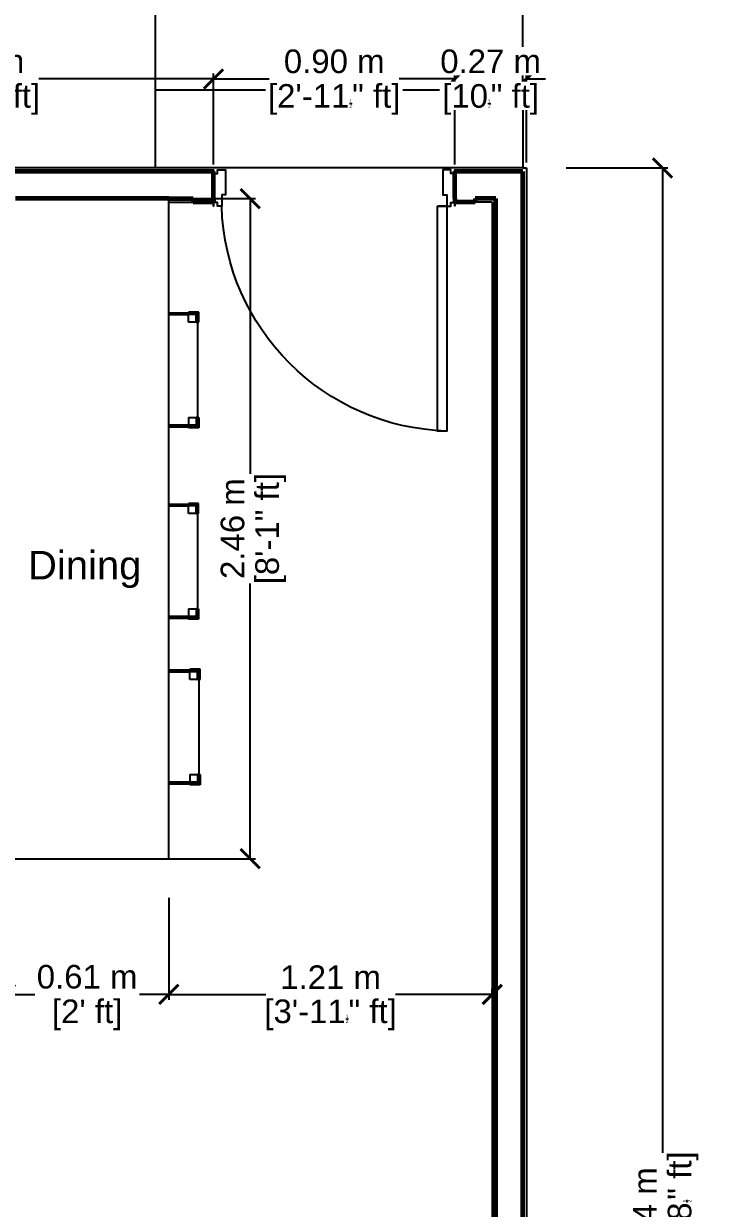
# Model space of a CAD drawing. Header units: metres. Extents: x 12.2 to 77.2, y 18.8 to 35.5.
# Drawn here: x 37.772 to 40.363, y 25.519 to 29.94 of the extents above; entities that cross this region are included whole.
import ezdxf

# ---------------------------------------------------------------- set-up
doc = ezdxf.new("R2010")
doc.units = ezdxf.units.M
doc.layers.get('Defpoints').update_dxf_attribs({"lineweight": 0})
doc.layers.add('0inne_gulv', color=7, linetype='Continuous', lineweight=13)
doc.layers.add('A-WALL', color=250, linetype='Continuous', lineweight=60)
doc.styles.get("Standard").update_dxf_attribs({"font": 'arial.ttf'})
doc.styles.add('TEXTS', font='swissl.ttf')
doc.dimstyles.new('Copy of DIMTEXT', dxfattribs={"dimscale": 0.3, "dimtxt": 0.22, "dimasz": 0.18, "dimexe": 0.05, "dimexo": 0.05, "dimgap": 0.05, "dimtad": 0, "dimzin": 1, "dimdsep": 46, "dimtxsty": 'TEXTS', "dimblk": 'ARCHTICK', "dimcen": 0.1, "dimclrd": 256, "dimclre": 6, "dimclrt": 7, "dimadec": 0, "dimazin": 0, "dimtfac": 0.15, "dimtix": 1, "dimtofl": 0, "dimtmove": 1, "dimatfit": 3, "dimldrblk": 'OPEN', "dimfxl": 1, "dimtolj": 1, "dimtzin": 0, "dimarcsym": 0})

# ---------------------------------------------------------------- blocks, each defined once
blk = doc.blocks.new('*U21')
blk.add_lwpolyline([(33.6, 1124.4, -0.396717), (966.4, 192)], format="xyb")
for points in [[(72, 192), (33.6, 192), (33.6, 1124.4), (72, 1124.4)], [(33.6, 192), (16.8, 192), (16.8, 192), (16.8, 192), (16.8, 192), (16.8, 177), (0, 177), (0, 190.9), (0, 40.9), (0, 55.9), (16.8, 55.9), (16.8, 40.9), (33.6, 40.9), (33.6, 40.9), (50, 40.9), (50, 144), (33.6, 144)], [(1000, 177), (1000, 192), (1000, 192), (1000, 40.9), (1000, 55.9), (983.2, 55.9), (983.2, 40.9), (966.4, 40.9), (966.4, 40.9), (950, 40.9), (950, 144), (966.4, 144), (966.4, 192), (983.2, 192), (983.2, 177)]]:
    blk.add_lwpolyline(points, close=True)
blk.add_lwpolyline([(33.6, 192), (72, 192)])
blk = doc.blocks.new('_ArchTick')
at = {"color": 0, "linetype": 'ByBlock', "const_width": 0.15}
blk.add_lwpolyline([(-0.5, -0.5), (0.5, 0.5)], dxfattribs=at)
blk = doc.blocks.new('*D29')
at = {"layer": '0inne_gulv', "color": 6, "lineweight": -2, "transparency": 16777216}
for p, q in [((39.7953, 29.4018), (40.1753, 29.4018)), ((39.7953, 21.5659), (40.1753, 21.5659))]:
    blk.add_line(p, q, dxfattribs=at)
at = {"layer": '0inne_gulv', "lineweight": -2, "transparency": 16777216}
for p, q in [((40.1553, 29.4018), (40.1553, 25.7259)), ((40.1553, 21.5659), (40.1553, 25.2419))]:
    blk.add_line(p, q, dxfattribs=at)
at = {"layer": 'Defpoints', "color": 0, "transparency": 16777216}
for p in [(39.6473, 29.4018), (39.6473, 21.5659), (40.1553, 21.5659)]:
    blk.add_point(p, dxfattribs=at)
at = {"layer": '0inne_gulv', "lineweight": -2, "transparency": 16777216, "xscale": 0.072, "yscale": 0.072, "zscale": 0.072}
for p, rotation in [((40.1553, 29.4018), 90), ((40.1553, 21.5659), 270)]:
    blk.add_blockref('_ArchTick', p, dxfattribs=dict(at, rotation=rotation))
at = {"layer": '0inne_gulv', "color": 7, "transparency": 16777216, "insert": (40.0901, 25.4839), "char_height": 0.088, "attachment_point": 5, "rotation": 90, "style": 'TEXTS', "bg_fill": 3, "box_fill_scale": 1.1, "bg_fill_color": 256, "bg_fill_true_color": 13158600, "bg_fill_transparency": 0}
blk.add_mtext('\\A1;7.84 m', dxfattribs=at)
at = {"layer": '0inne_gulv', "color": 7, "transparency": 16777216, "insert": (40.232, 25.4839), "char_height": 0.088, "attachment_point": 5, "rotation": 90, "style": 'TEXTS', "bg_fill": 3, "box_fill_scale": 1.1, "bg_fill_color": 256, "bg_fill_true_color": 13158600, "bg_fill_transparency": 0}
blk.add_mtext('\\A1;[25\'-8{\\H0.15x;\\S1/2;}" ft]', dxfattribs=at)
blk = doc.blocks.new('_Open')
at = {"color": 0, "linetype": 'ByBlock', "lineweight": -2}
for p, q in [((-1, 0.167), (0, 0)), ((-1, -0.167), (0, 0)), ((0, 0), (-1, 0))]:
    blk.add_line(p, q, dxfattribs=at)
blk = doc.blocks.new('*D35')
at = {"layer": '0inne_gulv', "color": 6, "lineweight": -2, "transparency": 16777216}
for p, q in [((36.693, 29.4377), (36.693, 29.7541)), ((38.4806, 29.4149), (38.4806, 29.7541))]:
    blk.add_line(p, q, dxfattribs=at)
at = {"layer": '0inne_gulv', "lineweight": -2, "transparency": 16777216}
for p, q in [((36.693, 29.7341), (37.3448, 29.7341)), ((38.4806, 29.7341), (37.8288, 29.7341))]:
    blk.add_line(p, q, dxfattribs=at)
at = {"layer": 'Defpoints', "color": 0, "transparency": 16777216}
for p in [(38.4806, 29.7341), (36.693, 29.4177), (38.4806, 29.3949)]:
    blk.add_point(p, dxfattribs=at)
at = {"layer": '0inne_gulv', "lineweight": -2, "transparency": 16777216, "xscale": 0.072, "yscale": 0.072, "zscale": 0.072, "rotation": 180}
blk.add_blockref('_ArchTick', (36.693, 29.7341), dxfattribs=at)
at = {"layer": '0inne_gulv', "lineweight": -2, "transparency": 16777216, "xscale": 0.072, "yscale": 0.072, "zscale": 0.072}
blk.add_blockref('_ArchTick', (38.4806, 29.7341), dxfattribs=at)
at = {"layer": '0inne_gulv', "color": 7, "transparency": 16777216, "insert": (37.5868, 29.7994), "char_height": 0.088, "attachment_point": 5, "style": 'TEXTS', "bg_fill": 3, "box_fill_scale": 1.1, "bg_fill_color": 256, "bg_fill_true_color": 13158600, "bg_fill_transparency": 0}
blk.add_mtext('\\A1;1.79 m', dxfattribs=at)
at = {"layer": '0inne_gulv', "color": 7, "transparency": 16777216, "insert": (37.5868, 29.6575), "char_height": 0.088, "attachment_point": 5, "style": 'TEXTS', "bg_fill": 3, "box_fill_scale": 1.1, "bg_fill_color": 256, "bg_fill_true_color": 13158600, "bg_fill_transparency": 0}
blk.add_mtext('\\A1;[5\'-10{\\H0.15x;\\S1/2;}" ft]', dxfattribs=at)
blk = doc.blocks.new('*D36')
at = {"layer": '0inne_gulv', "color": 6, "lineweight": -2, "transparency": 16777216}
for p, q in [((38.4806, 29.4149), (38.4806, 29.7541)), ((39.3806, 29.4149), (39.3806, 29.7541))]:
    blk.add_line(p, q, dxfattribs=at)
at = {"layer": '0inne_gulv', "lineweight": -2, "transparency": 16777216}
for p, q in [((38.4806, 29.7341), (38.6886, 29.7341)), ((39.3806, 29.7341), (39.1726, 29.7341))]:
    blk.add_line(p, q, dxfattribs=at)
at = {"layer": 'Defpoints', "color": 0, "transparency": 16777216}
for p in [(39.3806, 29.7341), (38.4806, 29.3949), (39.3806, 29.3949)]:
    blk.add_point(p, dxfattribs=at)
at = {"layer": '0inne_gulv', "lineweight": -2, "transparency": 16777216, "xscale": 0.072, "yscale": 0.072, "zscale": 0.072, "rotation": 180}
blk.add_blockref('_ArchTick', (38.4806, 29.7341), dxfattribs=at)
at = {"layer": '0inne_gulv', "lineweight": -2, "transparency": 16777216, "xscale": 0.072, "yscale": 0.072, "zscale": 0.072}
blk.add_blockref('_ArchTick', (39.3806, 29.7341), dxfattribs=at)
at = {"layer": '0inne_gulv', "color": 7, "transparency": 16777216, "insert": (38.9306, 29.7994), "char_height": 0.088, "attachment_point": 5, "style": 'TEXTS', "bg_fill": 3, "box_fill_scale": 1.1, "bg_fill_color": 256, "bg_fill_true_color": 13158600, "bg_fill_transparency": 0}
blk.add_mtext('\\A1;0.90 m', dxfattribs=at)
at = {"layer": '0inne_gulv', "color": 7, "transparency": 16777216, "insert": (38.9306, 29.6575), "char_height": 0.088, "attachment_point": 5, "style": 'TEXTS', "bg_fill": 3, "box_fill_scale": 1.1, "bg_fill_color": 256, "bg_fill_true_color": 13158600, "bg_fill_transparency": 0}
blk.add_mtext('\\A1;[2\'-11{\\H0.15x;\\S1/2;}" ft]', dxfattribs=at)
blk = doc.blocks.new('*D37')
at = {"layer": '0inne_gulv', "lineweight": -2, "transparency": 16777216}
for p, q in [((39.3806, 29.7341), (39.3086, 29.7341)), ((39.6473, 29.7341), (39.7193, 29.7341))]:
    blk.add_line(p, q, dxfattribs=at)
at = {"layer": '0inne_gulv', "color": 6, "lineweight": -2, "transparency": 16777216}
for p, q in [((39.3806, 29.4149), (39.3806, 29.7541)), ((39.6473, 29.4218), (39.6473, 29.7541))]:
    blk.add_line(p, q, dxfattribs=at)
at = {"layer": 'Defpoints', "color": 0, "transparency": 16777216}
for p in [(39.3806, 29.3949), (39.6473, 29.4018)]:
    blk.add_point(p, dxfattribs=at)
at = {"layer": '0inne_gulv', "lineweight": -2, "transparency": 16777216, "xscale": 0.072, "yscale": 0.072, "zscale": 0.072}
blk.add_blockref('_ArchTick', (39.3806, 29.7341), dxfattribs=at)
at = {"layer": '0inne_gulv', "lineweight": -2, "transparency": 16777216, "xscale": 0.072, "yscale": 0.072, "zscale": 0.072, "rotation": 180}
blk.add_blockref('_ArchTick', (39.6473, 29.7341), dxfattribs=at)
at = {"layer": '0inne_gulv', "color": 7, "transparency": 16777216, "char_height": 0.088, "attachment_point": 5, "style": 'TEXTS', "bg_fill": 3, "box_fill_scale": 1.1, "bg_fill_color": 256, "bg_fill_true_color": 13158600, "bg_fill_transparency": 0}
for s, insert in [('\\A1;0.27 m', (39.514, 29.7994)), ('\\A1;[10{\\H0.15x;\\S1/2;}" ft]', (39.514, 29.6575))]:
    blk.add_mtext(s, dxfattribs=dict(at, insert=insert))
at = {"layer": 'Defpoints', "color": 0, "transparency": 16777216}
blk.add_point((39.6473, 29.7341), dxfattribs=at)
blk = doc.blocks.new('*D44')
at = {"layer": '0inne_gulv', "color": 6, "lineweight": -2, "transparency": 16777216}
for p, q in [((37.7042, 26.6773), (37.7042, 26.2973)), ((38.3138, 26.6773), (38.3138, 26.2973))]:
    blk.add_line(p, q, dxfattribs=at)
at = {"layer": '0inne_gulv', "lineweight": -2, "transparency": 16777216}
for p, q in [((37.7042, 26.3173), (37.8139, 26.3173)), ((38.3138, 26.3173), (38.2041, 26.3173))]:
    blk.add_line(p, q, dxfattribs=at)
at = {"layer": 'Defpoints', "color": 0, "transparency": 16777216}
for p in [(37.7042, 26.8237), (38.3138, 26.8237), (38.3138, 26.3173)]:
    blk.add_point(p, dxfattribs=at)
at = {"layer": '0inne_gulv', "lineweight": -2, "transparency": 16777216, "xscale": 0.072, "yscale": 0.072, "zscale": 0.072, "rotation": 180}
blk.add_blockref('_ArchTick', (37.7042, 26.3173), dxfattribs=at)
at = {"layer": '0inne_gulv', "lineweight": -2, "transparency": 16777216, "xscale": 0.072, "yscale": 0.072, "zscale": 0.072}
blk.add_blockref('_ArchTick', (38.3138, 26.3173), dxfattribs=at)
at = {"layer": '0inne_gulv', "color": 7, "transparency": 16777216, "insert": (38.009, 26.2407), "char_height": 0.088, "attachment_point": 5, "style": 'TEXTS', "bg_fill": 3, "box_fill_scale": 1.1, "bg_fill_color": 256, "bg_fill_true_color": 13158600, "bg_fill_transparency": 0}
blk.add_mtext("\\A1;[2' ft]", dxfattribs=at)
at = {"layer": '0inne_gulv', "color": 7, "transparency": 16777216, "insert": (38.009, 26.3825), "char_height": 0.088, "attachment_point": 5, "style": 'TEXTS', "bg_fill": 3, "box_fill_scale": 1.1, "bg_fill_color": 256, "bg_fill_true_color": 13158600, "bg_fill_transparency": 0}
blk.add_mtext('\\A1;0.61 m', dxfattribs=at)
blk = doc.blocks.new('*D45')
at = {"layer": '0inne_gulv', "color": 6, "lineweight": -2, "transparency": 16777216}
for p, q in [((38.3138, 26.6773), (38.3138, 26.2973)), ((39.5203, 26.3173), (39.5203, 26.3373))]:
    blk.add_line(p, q, dxfattribs=at)
at = {"layer": '0inne_gulv', "lineweight": -2, "transparency": 16777216}
for p, q in [((38.3138, 26.3173), (38.675, 26.3173)), ((39.5203, 26.3173), (39.1591, 26.3173))]:
    blk.add_line(p, q, dxfattribs=at)
at = {"layer": 'Defpoints', "color": 0, "transparency": 16777216}
for p in [(38.3138, 26.8237), (39.5203, 26.3173), (39.5203, 26.3173)]:
    blk.add_point(p, dxfattribs=at)
at = {"layer": '0inne_gulv', "lineweight": -2, "transparency": 16777216, "xscale": 0.072, "yscale": 0.072, "zscale": 0.072, "rotation": 180}
blk.add_blockref('_ArchTick', (38.3138, 26.3173), dxfattribs=at)
at = {"layer": '0inne_gulv', "lineweight": -2, "transparency": 16777216, "xscale": 0.072, "yscale": 0.072, "zscale": 0.072}
blk.add_blockref('_ArchTick', (39.5203, 26.3173), dxfattribs=at)
at = {"layer": '0inne_gulv', "color": 7, "transparency": 16777216, "insert": (38.9171, 26.3814), "char_height": 0.088, "attachment_point": 5, "style": 'TEXTS', "bg_fill": 3, "box_fill_scale": 1.1, "bg_fill_color": 256, "bg_fill_true_color": 13158600, "bg_fill_transparency": 0}
blk.add_mtext('\\A1;1.21 m', dxfattribs=at)
at = {"layer": '0inne_gulv', "color": 7, "transparency": 16777216, "insert": (38.9171, 26.2407), "char_height": 0.088, "attachment_point": 5, "style": 'TEXTS', "bg_fill": 3, "box_fill_scale": 1.1, "bg_fill_color": 256, "bg_fill_true_color": 13158600, "bg_fill_transparency": 0}
blk.add_mtext('\\A1;[3\'-11{\\H0.15x;\\S1/2;}" ft]', dxfattribs=at)
blk = doc.blocks.new('*D47')
at = {"layer": '0inne_gulv', "color": 6, "lineweight": -2, "transparency": 16777216}
for p, q in [((38.257, 29.2875), (38.637, 29.2875)), ((38.257, 26.8237), (38.637, 26.8237))]:
    blk.add_line(p, q, dxfattribs=at)
at = {"layer": '0inne_gulv', "lineweight": -2, "transparency": 16777216}
for p, q in [((38.617, 29.2875), (38.617, 28.2605)), ((38.617, 26.8237), (38.617, 27.8507))]:
    blk.add_line(p, q, dxfattribs=at)
at = {"layer": 'Defpoints', "color": 0, "transparency": 16777216}
for p in [(38.1564, 29.2875), (38.1564, 26.8237), (38.617, 26.8237)]:
    blk.add_point(p, dxfattribs=at)
at = {"layer": '0inne_gulv', "lineweight": -2, "transparency": 16777216, "xscale": 0.072, "yscale": 0.072, "zscale": 0.072}
for p, rotation in [((38.617, 29.2875), 90), ((38.617, 26.8237), 270)]:
    blk.add_blockref('_ArchTick', p, dxfattribs=dict(at, rotation=rotation))
at = {"layer": '0inne_gulv', "color": 7, "transparency": 16777216, "char_height": 0.088, "attachment_point": 5, "rotation": 90, "style": 'TEXTS', "bg_fill": 3, "box_fill_scale": 1.1, "bg_fill_color": 256, "bg_fill_true_color": 13158600, "bg_fill_transparency": 0}
for s, insert in [('\\A1;[8\'-1" ft]', (38.6936, 28.0556)), ('\\A1;2.46 m', (38.5518, 28.0556))]:
    blk.add_mtext(s, dxfattribs=dict(at, insert=insert))

msp = doc.modelspace()

# ---------------------------------------------------------------- linework, layer by layer
for p, q in [((38.2622, 29.9978), (38.2622, 29.693)), ((39.6338, 29.693), (39.6338, 29.9978)), ((38.2622, 29.693), (39.6338, 29.693)), ((38.2622, 29.693), (38.2622, 29.4018)), ((39.6338, 29.693), (39.6338, 29.4018)), ((38.2622, 29.4018), (36.7311, 29.4018)), ((39.6338, 29.4018), (38.2622, 29.4018)), ((39.6084, 29.3882), (39.6084, 29.3891)), ((39.6338, 29.3882), (39.6084, 29.3882)), ((39.6338, 29.4018), (39.6473, 29.4018)), ((39.6338, 29.3891), (39.6338, 29.3882)), ((39.6473, 29.4018), (39.6473, 20.6388)), ((38.3138, 29.2748), (38.3138, 29.2875)), ((38.3138, 29.2748), (38.4044, 29.2748)), ((38.3138, 28.8608), (38.3138, 29.2748)), ((39.5203, 29.2748), (39.4568, 29.2748)), ((39.5203, 29.2748), (39.5203, 21.9059)), ((38.3138, 28.8608), (38.3871, 28.8608)), ((38.3138, 28.8545), (38.3138, 28.8608)), ((38.3138, 28.4417), (38.3138, 28.8545)), ((38.3138, 28.8545), (38.3871, 28.8545)), ((38.4252, 28.864), (38.3871, 28.864)), ((38.3871, 28.864), (38.3874, 28.8637)), ((38.3871, 28.864), (38.3871, 28.8608)), ((38.3871, 28.8545), (38.3871, 28.8608)), ((38.3903, 28.8545), (38.3871, 28.8545)), ((38.3871, 28.8259), (38.3871, 28.8545)), ((38.3878, 28.8633), (38.3884, 28.8627)), ((38.3899, 28.8612), (38.3903, 28.8608)), ((38.3903, 28.8608), (38.3903, 28.8581)), ((38.422, 28.8608), (38.3903, 28.8608)), ((38.3903, 28.8557), (38.3903, 28.8545)), ((38.4157, 28.8545), (38.3903, 28.8545)), ((38.4157, 28.8545), (38.422, 28.8608)), ((38.4157, 28.8291), (38.4157, 28.8545)), ((38.4252, 28.864), (38.422, 28.8608)), ((38.422, 28.8291), (38.422, 28.8608)), ((38.4252, 28.8259), (38.4252, 28.864)), ((38.4157, 28.8259), (38.3871, 28.8259)), ((38.4157, 28.8291), (38.4193, 28.8291)), ((38.4157, 28.8259), (38.4157, 28.8291)), ((38.4157, 28.8259), (38.422, 28.8259)), ((38.4205, 28.8291), (38.422, 28.8291)), ((38.4249, 28.8262), (38.422, 28.8291)), ((38.422, 28.4703), (38.422, 28.8259)), ((38.422, 28.8259), (38.4252, 28.8259)), ((38.4252, 28.8259), (38.4251, 28.826)), ((38.3138, 28.4354), (38.3138, 28.4417)), ((38.3871, 28.4417), (38.3138, 28.4417)), ((38.3138, 28.4354), (38.3871, 28.4354)), ((38.3138, 28.1467), (38.3138, 28.4354)), ((38.3871, 28.4703), (38.3871, 28.4417)), ((38.3871, 28.4703), (38.4157, 28.4703)), ((38.3903, 28.4417), (38.3871, 28.4417)), ((38.3871, 28.4354), (38.3871, 28.4417)), ((38.3871, 28.4354), (38.3871, 28.4322)), ((38.3872, 28.4323), (38.3871, 28.4322)), ((38.4252, 28.4322), (38.3871, 28.4322)), ((38.3884, 28.4335), (38.3874, 28.4325)), ((38.3903, 28.4354), (38.3891, 28.4342)), ((38.3903, 28.4405), (38.3903, 28.4417)), ((38.4157, 28.4417), (38.3903, 28.4417)), ((38.3903, 28.4381), (38.3903, 28.4393)), ((38.3903, 28.4354), (38.3903, 28.437)), ((38.422, 28.4354), (38.3903, 28.4354)), ((38.4157, 28.4703), (38.4157, 28.4671)), ((38.422, 28.4703), (38.4157, 28.4703)), ((38.4157, 28.4671), (38.4193, 28.4671)), ((38.4157, 28.4671), (38.4157, 28.4417)), ((38.4157, 28.4417), (38.422, 28.4354)), ((38.4205, 28.4671), (38.422, 28.4671)), ((38.4252, 28.4703), (38.422, 28.4703)), ((38.422, 28.4671), (38.4249, 28.47)), ((38.422, 28.4671), (38.422, 28.4354)), ((38.4252, 28.4322), (38.422, 28.4354)), ((38.4251, 28.4702), (38.4252, 28.4703)), ((38.4252, 28.4703), (38.4252, 28.4322)), ((38.3138, 28.1467), (38.3867, 28.1467)), ((38.3138, 28.1403), (38.3138, 28.1467)), ((38.3138, 27.7276), (38.3138, 28.1403)), ((38.3138, 28.1403), (38.3867, 28.1403)), ((38.4248, 28.1498), (38.3867, 28.1498)), ((38.3867, 28.1498), (38.3871, 28.1495)), ((38.3867, 28.1498), (38.3867, 28.1467)), ((38.3867, 28.1403), (38.3867, 28.1467)), ((38.3899, 28.1403), (38.3867, 28.1403)), ((38.3867, 28.1117), (38.3867, 28.1403)), ((38.3875, 28.1491), (38.388, 28.1486)), ((38.3895, 28.1471), (38.3899, 28.1467)), ((38.3899, 28.1467), (38.3899, 28.144)), ((38.4217, 28.1467), (38.3899, 28.1467)), ((38.3899, 28.1416), (38.3899, 28.1403)), ((38.4153, 28.1403), (38.3899, 28.1403)), ((38.4153, 28.1403), (38.4217, 28.1467)), ((38.4153, 28.1149), (38.4153, 28.1403)), ((38.4248, 28.1498), (38.4217, 28.1467)), ((38.4217, 28.1149), (38.4217, 28.1467)), ((38.4248, 28.1117), (38.4248, 28.1498)), ((38.4153, 28.1117), (38.3867, 28.1117)), ((38.4153, 28.1149), (38.419, 28.1149)), ((38.4153, 28.1117), (38.4153, 28.1149)), ((38.4153, 28.1117), (38.4217, 28.1117)), ((38.4201, 28.1149), (38.4217, 28.1149)), ((38.4245, 28.1121), (38.4217, 28.1149)), ((38.4217, 27.7561), (38.4217, 28.1117)), ((38.4217, 28.1117), (38.4248, 28.1117)), ((38.4248, 28.1117), (38.4248, 28.1118)), ((38.3138, 27.7212), (38.3138, 27.7276)), ((38.3867, 27.7276), (38.3138, 27.7276)), ((38.3867, 27.7561), (38.3867, 27.7276)), ((38.3867, 27.7561), (38.4153, 27.7561)), ((38.3899, 27.7276), (38.3867, 27.7276)), ((38.3867, 27.7212), (38.3867, 27.7276)), ((38.3899, 27.7263), (38.3899, 27.7276)), ((38.4153, 27.7276), (38.3899, 27.7276)), ((38.3899, 27.7239), (38.3899, 27.7251)), ((38.4153, 27.7561), (38.4153, 27.753)), ((38.4217, 27.7561), (38.4153, 27.7561)), ((38.4153, 27.753), (38.419, 27.753)), ((38.4153, 27.753), (38.4153, 27.7276)), ((38.4153, 27.7276), (38.4217, 27.7212)), ((38.4201, 27.753), (38.4217, 27.753)), ((38.4248, 27.7561), (38.4217, 27.7561)), ((38.4217, 27.753), (38.4245, 27.7558)), ((38.4217, 27.753), (38.4217, 27.7212)), ((38.4248, 27.7561), (38.4248, 27.7561)), ((38.4248, 27.7561), (38.4248, 27.718)), ((38.3138, 27.7212), (38.3867, 27.7212)), ((38.3138, 27.528), (38.3138, 27.7212)), ((38.3867, 27.7212), (38.3867, 27.718)), ((38.3868, 27.7181), (38.3867, 27.718)), ((38.4248, 27.718), (38.3867, 27.718)), ((38.388, 27.7193), (38.3871, 27.7184)), ((38.3899, 27.7212), (38.3887, 27.72)), ((38.3899, 27.7212), (38.3899, 27.7228)), ((38.4217, 27.7212), (38.3899, 27.7212)), ((38.4248, 27.718), (38.4217, 27.7212)), ((38.3138, 27.528), (38.3922, 27.528)), ((38.3138, 27.5216), (38.3138, 27.528)), ((38.3138, 27.1089), (38.3138, 27.5216)), ((38.3138, 27.5216), (38.3922, 27.5216)), ((38.4303, 27.5312), (38.3922, 27.5312)), ((38.3922, 27.5312), (38.3925, 27.5308)), ((38.3922, 27.5312), (38.3922, 27.528)), ((38.3922, 27.5216), (38.3922, 27.528)), ((38.3954, 27.5216), (38.3922, 27.5216)), ((38.3922, 27.4931), (38.3922, 27.5216)), ((38.3929, 27.5304), (38.3935, 27.5299)), ((38.395, 27.5284), (38.3954, 27.528)), ((38.3954, 27.528), (38.3954, 27.5253)), ((38.4271, 27.528), (38.3954, 27.528)), ((38.3954, 27.5229), (38.3954, 27.5216)), ((38.4208, 27.5216), (38.3954, 27.5216)), ((38.4208, 27.5216), (38.4271, 27.528)), ((38.4208, 27.4962), (38.4208, 27.5216)), ((38.4303, 27.5312), (38.4271, 27.528)), ((38.4271, 27.4962), (38.4271, 27.528)), ((38.4303, 27.4931), (38.4303, 27.5312)), ((38.4208, 27.4931), (38.3922, 27.4931)), ((38.4208, 27.4962), (38.4244, 27.4962)), ((38.4208, 27.4931), (38.4208, 27.4962)), ((38.4208, 27.4931), (38.4271, 27.4931)), ((38.4255, 27.4962), (38.4271, 27.4962)), ((38.43, 27.4934), (38.4271, 27.4962)), ((38.4271, 27.1375), (38.4271, 27.4931)), ((38.4271, 27.4931), (38.4303, 27.4931)), ((38.4303, 27.4931), (38.4302, 27.4932)), ((38.3138, 27.1025), (38.3138, 27.1089)), ((38.3922, 27.1089), (38.3138, 27.1089)), ((38.3922, 27.1375), (38.3922, 27.1089)), ((38.3922, 27.1375), (38.4208, 27.1375)), ((38.3954, 27.1089), (38.3922, 27.1089)), ((38.3922, 27.1025), (38.3922, 27.1089)), ((38.3954, 27.1077), (38.3954, 27.1089)), ((38.4208, 27.1089), (38.3954, 27.1089)), ((38.3954, 27.1053), (38.3954, 27.1064)), ((38.4208, 27.1375), (38.4208, 27.1343)), ((38.4271, 27.1375), (38.4208, 27.1375)), ((38.4208, 27.1343), (38.4244, 27.1343)), ((38.4208, 27.1343), (38.4208, 27.1089)), ((38.4208, 27.1089), (38.4271, 27.1025)), ((38.4255, 27.1343), (38.4271, 27.1343)), ((38.4303, 27.1375), (38.4271, 27.1375)), ((38.4271, 27.1343), (38.43, 27.1371)), ((38.4271, 27.1343), (38.4271, 27.1025)), ((38.4302, 27.1374), (38.4303, 27.1375)), ((38.4303, 27.1375), (38.4303, 27.0994)), ((38.3138, 27.1025), (38.3922, 27.1025)), ((38.3138, 26.8237), (38.3138, 27.1025)), ((38.3922, 27.1025), (38.3922, 27.0994)), ((38.3923, 27.0995), (38.3922, 27.0994)), ((38.4303, 27.0994), (38.3922, 27.0994)), ((38.3935, 27.1006), (38.3925, 27.0997)), ((38.3954, 27.1025), (38.3941, 27.1013)), ((38.3954, 27.1025), (38.3954, 27.1041)), ((38.4271, 27.1025), (38.3954, 27.1025)), ((38.4303, 27.0994), (38.4271, 27.1025)), ((37.7042, 26.8237), (38.3138, 26.8237))]:
    msp.add_line(p, q)
at = {"layer": 'A-WALL'}
for p, q in [((38.4806, 29.3891), (36.693, 29.3891)), ((38.4806, 29.3882), (38.4806, 29.3891)), ((38.4806, 29.2875), (38.4806, 29.3882)), ((39.3806, 29.3882), (39.3806, 29.3891)), ((39.6084, 29.3891), (39.3806, 29.3891)), ((39.3806, 29.2875), (39.3806, 29.3882)), ((39.6338, 29.3891), (39.6084, 29.3891)), ((39.6346, 29.3891), (39.6338, 29.3891)), ((39.6346, 21.5659), (39.6346, 29.3891)), ((38.3138, 29.2875), (37.7423, 29.2875)), ((38.3138, 29.2875), (38.4044, 29.2875)), ((38.4044, 29.2875), (38.4044, 29.2748)), ((38.4806, 29.2748), (38.4044, 29.2748)), ((38.4806, 29.2875), (38.4806, 29.2748)), ((39.3806, 29.2875), (39.3806, 29.2748)), ((39.4568, 29.2748), (39.3806, 29.2748)), ((39.533, 29.2875), (39.4568, 29.2875)), ((39.4568, 29.2875), (39.4568, 29.2748)), ((39.533, 21.6675), (39.533, 29.2875))]:
    msp.add_line(p, q, dxfattribs=at)

# ---------------------------------------------------------------- block references
at = {"xscale": 0.0009000000000045201, "yscale": 0.0009000000000045201, "zscale": 0.0009000000000045201, "rotation": 180}
msp.add_blockref('*U21', (39.3806, 29.4318), dxfattribs=at)

# ---------------------------------------------------------------- texts
at = {"insert": (38, 27.9726), "char_height": 0.10674, "width": 1.108124, "attachment_point": 2}
msp.add_mtext('Dining', dxfattribs=at)

# ---------------------------------------------------------------- next in the draw order: dimensions: what is measured, and where the dimension line sits
at = {"layer": '0inne_gulv'}
for base, p1, p2, picture, middle in [((38.4806, 29.7341), (36.693, 29.4177), (38.4806, 29.3949), '*D35', (37.5868, 29.7341)), ((38.3138, 26.3173), (37.7042, 26.8237), (38.3138, 26.8237), '*D44', (38.009, 26.3173))]:
    dim = msp.add_linear_dim(base=base, p1=p1, p2=p2, dimstyle='Copy of DIMTEXT', override={"dimscale": 0.4, "dimpost": ' m\\X', "dimfxl": 0.9, "dimfxlon": 1, "dimtfill": 1}, dxfattribs=at)
    dim.commit()
    dim.dimension.update_dxf_attribs({"geometry": picture, "text_midpoint": middle})
dim = msp.add_linear_dim(base=(40.1553, 21.5659), p1=(39.6473, 29.4018), p2=(39.6473, 21.5659), angle=90, dimstyle='Copy of DIMTEXT', override={"dimscale": 0.4, "dimpost": ' m\\X', "dimfxl": 0.9, "dimfxlon": 1, "dimtfill": 1}, dxfattribs=at)
dim.commit()
dim.dimension.update_dxf_attribs({"geometry": '*D29', "text_midpoint": (40.1553, 25.4839)})

# ---------------------------------------------------------------- next in the draw order: dimensions: what is measured, and where the dimension line sits
for base, p1, p2, picture, middle in [((39.3806, 29.7341), (38.4806, 29.3949), (39.3806, 29.3949), '*D36', (38.9306, 29.7341)), ((39.5203, 26.3173), (38.3138, 26.8237), (39.5203, 26.3173), '*D45', (38.9171, 26.3173))]:
    dim = msp.add_linear_dim(base=base, p1=p1, p2=p2, dimstyle='Copy of DIMTEXT', override={"dimscale": 0.4, "dimpost": ' m\\X', "dimfxl": 0.9, "dimfxlon": 1, "dimtfill": 1}, dxfattribs=at)
    dim.commit()
    dim.dimension.update_dxf_attribs({"geometry": picture, "text_midpoint": middle})

# ---------------------------------------------------------------- next in the draw order: dimensions: what is measured, and where the dimension line sits
dim = msp.add_linear_dim(base=(39.6473, 29.7341), p1=(39.3806, 29.3949), p2=(39.6473, 29.4018), dimstyle='Copy of DIMTEXT', override={"dimscale": 0.4, "dimpost": ' m\\X', "dimfxl": 0.9, "dimfxlon": 1, "dimtfill": 1}, dxfattribs=at)
dim.commit()
dim.dimension.update_dxf_attribs({"geometry": '*D37', "text_midpoint": (39.514, 29.7341)})
dim = msp.add_linear_dim(base=(38.617, 26.8237), p1=(38.1564, 29.2875), p2=(38.1564, 26.8237), angle=90, dimstyle='Copy of DIMTEXT', override={"dimscale": 0.4, "dimpost": ' m\\X', "dimfxl": 0.9, "dimfxlon": 1, "dimtfill": 1}, dxfattribs=at)
dim.commit()
dim.dimension.update_dxf_attribs({"geometry": '*D47', "text_midpoint": (38.617, 28.0556)})

doc.saveas('drawing.dxf')
